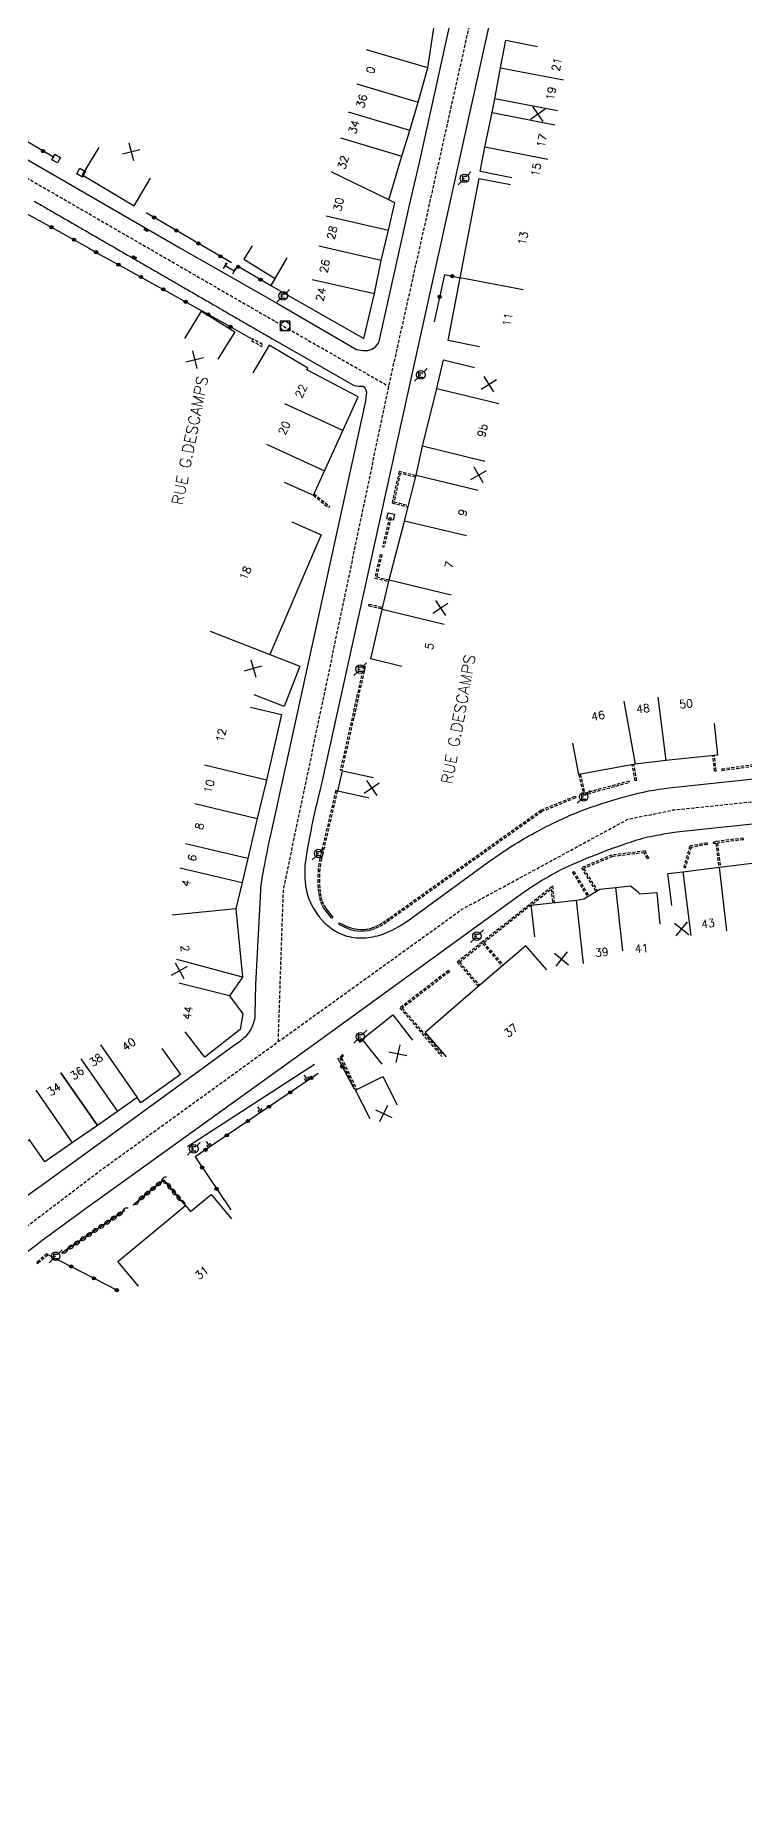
# Model space of a CAD drawing. Header units: millimetres. Extents: x 114000 to 119599, y 120000 to 124063.
# Drawn here: x 114679.1 to 114790, y 120560.1 to 120834.5 of the extents above; entities that cross this region are included whole.
import ezdxf
from ezdxf.enums import TextEntityAlignment as Align

# ---------------------------------------------------------------- set-up
doc = ezdxf.new("R2010")
doc.units = ezdxf.units.MM
doc.linetypes.add('DASHED', pattern=[0.75, 0.5, -0.25])
doc.layers.get('0').update_dxf_attribs({"linetype": 'CONTINUOUS'})
for name, color, linetype in [('W0001', 6, 'DASHED'), ('W0008', 7, 'CONTINUOUS'), ('W0100', 7, 'CONTINUOUS'), ('W0105', 7, 'CONTINUOUS'), ('W0112', 1, 'DASHED'), ('W0211', 2, 'CONTINUOUS'), ('W0310', 3, 'CONTINUOUS'), ('W0322', 7, 'CONTINUOUS'), ('W0400', 7, 'CONTINUOUS'), ('W0420', 7, 'CONTINUOUS'), ('W0471', 7, 'CONTINUOUS'), ('W0989', 7, 'CONTINUOUS'), ('W0991', 7, 'CONTINUOUS'), ('W1102', 7, 'CONTINUOUS')]:
    doc.layers.add(name, color=color, linetype=linetype)
doc.styles.get("Standard").update_dxf_attribs({"font": 'romans.shx', "width": 0.85})

# ---------------------------------------------------------------- blocks, each defined once
blk = doc.blocks.new('t322o')
at = {"color": 0, "linetype": 'Continuous'}
for radius in [0.25, 0.15]:
    blk.add_circle((0, 0), radius, dxfattribs=at)
blk = doc.blocks.new('t310o')
at = {"color": 0, "linetype": 'Continuous'}
for centre, start, end in [((-0.5, 0.38), 216.8699, 323.1304), ((0.5, -0.37), 36.8699, 143.1303)]:
    blk.add_arc(centre, 0.625, start, end, dxfattribs=at)
blk = doc.blocks.new('T471')
for p, q in [((-0.333334, 0.333334), (-0.333334, -0.333334)), ((-0.333334, 0.333334), (0.333334, 0.333334)), ((-0.333334, 0), (0, 0)), ((0.500001, 0.500001), (1.000002, 1.000002)), ((-0.500001, -0.500001), (-1.000002, -1.000002)), ((-0.333334, -0.333334), (0.333334, -0.333334))]:
    blk.add_line(p, q)
blk.add_ellipse((0, 0), major_axis=(0.471405, 0.471405), ratio=1, start_param=5.4977871438, end_param=11.780972451)
blk = doc.blocks.new('t112o')
at = {"color": 0, "linetype": 'Continuous'}
for p, q in [((-0.5, 0.5), (0.5, 0.5)), ((-0.5, -0.5), (-0.5, 0.5)), ((0.5, 0.5), (0.5, -0.5)), ((0.5, -0.5), (-0.5, -0.5))]:
    blk.add_line(p, q, dxfattribs=at)
blk = doc.blocks.new('t991o')
at = {"color": 0, "linetype": 'Continuous'}
for p, q in [((-1, 1), (1, -1)), ((-1, -1), (1, 1))]:
    blk.add_line(p, q, dxfattribs=at)
blk = doc.blocks.new('t211o')
at = {"color": 0, "linetype": 'Continuous'}
for p, q in [((-0.29, 0.5), (-0.29, 0)), ((0, 1), (0, 0)), ((0.29, 0.5), (0.29, 0))]:
    blk.add_line(p, q, dxfattribs=at)
blk = doc.blocks.new('T400')
for p, q in [((-0.15, 0.3), (0.15, 0.3)), ((-0.15, -0.25), (-0.15, 0.3)), ((-0.15, 0.15), (0.15, 0.15)), ((-0.15, 0), (0.15, 0)), ((0.15, 0.3), (0.15, -0.25)), ((-0.15, -0.15), (0.15, -0.15)), ((-0.15, -0.25), (-0.15, -0.3)), ((-0.15, -0.3), (0.15, -0.3)), ((0.15, -0.3), (0.15, -0.25))]:
    blk.add_line(p, q)
blk = doc.blocks.new('T420')
for p, q in [((0.75, 0.75), (-0.75, 0.75)), ((-0.75, 0.75), (-0.75, -0.75)), ((0.75, 0.75), (0.75, -0.75)), ((0.75, -0.75), (-0.75, -0.75))]:
    blk.add_line(p, q)
blk.add_ellipse((0, 0), major_axis=(-0.53, 0.53), ratio=1, start_param=3.926991, end_param=10.210176)
blk = doc.blocks.new('t105o')
for p, q in [((-0.5, 0), (0.5, 0)), ((0.5, 0), (0.2, 0.1)), ((0.5, 0), (0.2, -0.1))]:
    blk.add_line(p, q)

msp = doc.modelspace()

# ---------------------------------------------------------------- linework, layer by layer
at = {"layer": 'W0001'}
msp.add_line((114716.57, 120789.79), (114734.33, 120779.65), dxfattribs=at)
at = {"layer": 'W0001', "flags": 128}
for points in [[(114717.05, 120677.3), (114717.86, 120701.01), (114734.33, 120779.65), (114768.97, 120934.49), (114770.53, 120956.85), (114782.94, 120937.82), (114813.38, 120901.18), (114835.08, 120871.04), (114850.94, 120836.53), (114894.7, 120737.86), (114901.37, 120726.56), (114901.37, 120726.56)], [(114496.21, 120916.41), (114546.38, 120887.79), (114584.08, 120866.4), (114645.19, 120831.02), (114716.57, 120789.79)], [(114559.76, 120476.17), (114561.23, 120485.01), (114571.85, 120519.69), (114582.9, 120543.54), (114587.18, 120550.91), (114590.7, 120556.96), (114603.72, 120574.9), (114608.65, 120581.7), (114646.93, 120621.38), (114666.26, 120639.73), (114689.29, 120657.21), (114717.05, 120677.3), (114745.76, 120697.97), (114771.67, 120712.03), (114778.74, 120713.48), (114876.94, 120723.78), (114901.37, 120726.56), (114909.31, 120727.46), (114917.46, 120728), (114931.65, 120732.32), (114931.65, 120732.32)]]:
    msp.add_lwpolyline(points, dxfattribs=at)
at = {"layer": 'W0008', "flags": 128}
for points in [[(114717.03, 120792.51), (114729.29, 120785.42, 0.0771), (114730.68, 120785.24, 0.3043), (114732.81, 120786.66), (114737.54, 120807.92), (114739.13, 120814.62), (114757.09, 120896.05), (114766.66, 120939.55, 0.0442), (114767.59, 120946.57, 0.0437), (114766.99, 120955.92, 0.0453), (114765.49, 120963.14), (114762.28, 120972.94), (114753.28, 121000, 0.0725)], [(114665.9, 120644.1, -0.0209), (114680.18, 120654.95), (114689.83, 120661.95), (114710.15, 120676.74, 0.0385), (114711.96, 120678.11, 0.1881), (114713.46, 120681.57), (114713.55, 120686.25), (114714.31, 120700.92, -0.0337), (114714.75, 120704.01, -0.0073), (114716.29, 120711.49), (114730.54, 120776.4, 0.0423), (114730.84, 120778.31, 0.3364), (114730.32, 120779.61, -0.0644), (114728.95, 120779.75), (114716.1, 120787.07), (114716.1, 120787.07)], [(114738.09, 120782.22), (114723.77, 120717.34, 0.0248), (114721.35, 120705.84, 0.0807), (114721.4, 120701.1, 0.1023), (114723.08, 120697.33, 0.1464), (114727.09, 120694.02, 0.0921), (114729.98, 120693.51, 0.0724), (114732.93, 120693.95, 0.0848), (114737.49, 120696.35), (114750.26, 120705.62, -0.0319), (114757.11, 120709.92, -0.0277), (114763.38, 120712.94, -0.0283), (114770.23, 120715.28, -0.0047), (114771.73, 120715.69, -0.0383), (114778.16, 120716.96), (114799.2, 120719.17)], [(114906.26, 120717.9, 0.0297), (114904.18, 120719.83, 0.1075), (114900.03, 120721.9), (114897.67, 120722.46), (114873.84, 120719.99), (114779.32, 120710, 0.0198), (114776.56, 120709.55, 0.0321), (114773.11, 120708.77, 0.0091), (114772.21, 120708.46, 0.0313), (114761.09, 120704.07, 0.0379), (114754.04, 120699.6), (114722.14, 120676.5), (114688.74, 120652.47, 0.0141), (114671.77, 120639.73, 0.0057), (114668.51, 120637.03, 0.0189), (114655.97, 120625.48, 0.0061), (114644.02, 120613.31), (114623.6, 120592.2, 0.0088), (114612.44, 120580.44, 0.014), (114605.91, 120572.78, 0.0214), (114596.91, 120560.52, 0.003), (114594.41, 120556.75, 0.07)]]:
    msp.add_lwpolyline(points, format="xyb", dxfattribs=at)
for points in [[(114497.68, 120918.57), (114524.17, 120903.52), (114543.81, 120892.28), (114556.44, 120885.02), (114571.91, 120876.1), (114598.2, 120861.02), (114618.34, 120849.41), (114649.75, 120831.3), (114669.86, 120819.67), (114681.85, 120812.71), (114701.67, 120801.27), (114717.03, 120792.51)], [(114752.48, 120847.31), (114738.09, 120782.22), (114738.09, 120782.22)], [(114678.9, 120808.58), (114679.11, 120808.46), (114679.33, 120808.33), (114679.55, 120808.21), (114679.76, 120808.08), (114679.98, 120807.96), (114680.2, 120807.83), (114680.41, 120807.71), (114680.63, 120807.58), (114680.85, 120807.46), (114681.06, 120807.33), (114681.28, 120807.21), (114681.49, 120807.08), (114681.71, 120806.95), (114681.93, 120806.83), (114682.14, 120806.7), (114682.36, 120806.58), (114682.58, 120806.45), (114682.79, 120806.33), (114683.01, 120806.2), (114683.23, 120806.08), (114683.44, 120805.95), (114683.66, 120805.83), (114683.88, 120805.7), (114684.09, 120805.58), (114684.31, 120805.45), (114684.52, 120805.33), (114684.74, 120805.2), (114684.96, 120805.08), (114685.17, 120804.95), (114685.39, 120804.83), (114685.61, 120804.7), (114685.82, 120804.58), (114686.04, 120804.45), (114686.26, 120804.33), (114686.47, 120804.2), (114686.69, 120804.08), (114686.91, 120803.96), (114687.12, 120803.83), (114687.34, 120803.71), (114687.56, 120803.58), (114687.77, 120803.46), (114687.99, 120803.33), (114688.2, 120803.21), (114688.42, 120803.08), (114688.64, 120802.96), (114688.85, 120802.83), (114689.07, 120802.71), (114689.29, 120802.58), (114689.5, 120802.46), (114689.72, 120802.33), (114689.94, 120802.21), (114690.15, 120802.08), (114690.37, 120801.96), (114690.59, 120801.83), (114690.8, 120801.71), (114691.02, 120801.58), (114691.24, 120801.46), (114691.45, 120801.33), (114691.67, 120801.21), (114691.88, 120801.08), (114692.1, 120800.96), (114692.32, 120800.83), (114692.53, 120800.71), (114692.75, 120800.58), (114692.97, 120800.46), (114693.18, 120800.33), (114693.4, 120800.21), (114693.62, 120800.08), (114693.83, 120799.96), (114694.05, 120799.83), (114694.27, 120799.71), (114694.48, 120799.58), (114694.7, 120799.46), (114694.92, 120799.33), (114695.13, 120799.21), (114695.35, 120799.08), (114695.56, 120798.96), (114695.78, 120798.83), (114696, 120798.71), (114696.21, 120798.58), (114696.43, 120798.46), (114696.65, 120798.33), (114696.86, 120798.21), (114697.08, 120798.08), (114697.3, 120797.96), (114697.51, 120797.83), (114697.73, 120797.71), (114697.95, 120797.58), (114698.16, 120797.46), (114698.38, 120797.33), (114698.59, 120797.21), (114698.81, 120797.08), (114699.03, 120796.96), (114699.24, 120796.83), (114699.46, 120796.71), (114699.68, 120796.58), (114699.89, 120796.46), (114700.11, 120796.33), (114700.33, 120796.21), (114700.54, 120796.08), (114700.76, 120795.96), (114700.98, 120795.83), (114701.19, 120795.71), (114701.41, 120795.58), (114701.63, 120795.45), (114701.84, 120795.33), (114702.06, 120795.2), (114702.28, 120795.08), (114702.5, 120794.95), (114702.71, 120794.83), (114702.93, 120794.7), (114703.15, 120794.58), (114703.36, 120794.45), (114703.58, 120794.33), (114703.8, 120794.2), (114704.01, 120794.08), (114704.23, 120793.95), (114704.45, 120793.83), (114704.66, 120793.7), (114704.88, 120793.57), (114705.1, 120793.45), (114705.32, 120793.32), (114705.53, 120793.2), (114705.75, 120793.07), (114705.97, 120792.95), (114706.18, 120792.82), (114706.4, 120792.7), (114706.62, 120792.57), (114706.83, 120792.45), (114707.05, 120792.32), (114707.27, 120792.2), (114707.48, 120792.07), (114707.7, 120791.94), (114707.92, 120791.82), (114708.13, 120791.69), (114708.35, 120791.57), (114708.57, 120791.44), (114708.79, 120791.32), (114709, 120791.19), (114709.22, 120791.07), (114709.44, 120790.94), (114709.65, 120790.82), (114709.87, 120790.69), (114710.09, 120790.57), (114710.3, 120790.44), (114710.52, 120790.31), (114710.74, 120790.19), (114710.95, 120790.06), (114711.17, 120789.94), (114711.39, 120789.81), (114711.6, 120789.69), (114711.82, 120789.56), (114712.04, 120789.44), (114712.25, 120789.31), (114712.47, 120789.19), (114712.69, 120789.06), (114712.91, 120788.93), (114713.12, 120788.81), (114713.34, 120788.68), (114713.56, 120788.56), (114713.77, 120788.43), (114713.99, 120788.31), (114714.21, 120788.18), (114714.42, 120788.06), (114714.64, 120787.93), (114714.86, 120787.81), (114715.07, 120787.68), (114715.29, 120787.56), (114715.51, 120787.43), (114715.72, 120787.3), (114715.94, 120787.18), (114716.1, 120787.07), (114716.1, 120787.07)]]:
    msp.add_lwpolyline(points, dxfattribs=at)
at = {"layer": 'W0100', "flags": 128}
for points in [[(114718.39, 120799.74), (114715.91, 120795.39), (114730.44, 120787.11), (114732.09, 120794.12), (114733.15, 120799.31), (114734.29, 120804.06), (114735.26, 120808.32), (114734.32, 120808.78), (114736.36, 120815.59), (114737.63, 120819.6), (114738.92, 120824.05), (114740.43, 120829.37), (114741.64, 120837.29), (114742.63, 120842.54), (114737.7, 120843.37), (114737.7, 120843.37)], [(114753.54, 120812.23), (114748.63, 120813.19), (114749.36, 120816.99), (114750.47, 120822.4), (114750.88, 120824.57), (114751.8, 120829.4), (114752.63, 120833.69), (114757.54, 120832.74), (114757.54, 120832.74)], [(114689, 120816.97), (114686.4, 120812.7), (114689.2, 120810.99), (114694.55, 120807.83), (114697.1, 120812.14)], [(114748.49, 120785.84), (114743.58, 120786.79), (114745.49, 120796.6), (114748.45, 120812.1), (114753.36, 120811.16), (114753.36, 120811.16)], [(114712.96, 120801.57), (114711.66, 120799.51), (114716.55, 120796.51)], [(114710.18, 120797.65), (114708.73, 120798.48)], [(114702.43, 120787.11), (114705.07, 120791.37), (114710.26, 120788.15), (114707.63, 120783.9)], [(114718, 120764.7), (114722.55, 120762.63), (114727.78, 120774.12), (114729.55, 120778.01), (114721.54, 120782.2), (114721.65, 120782.51), (114715.64, 120786.08), (114713.09, 120781.78), (114713.09, 120781.78)], [(114736.37, 120735.9), (114731.51, 120737.08), (114733.27, 120744.81), (114734.36, 120749.45), (114736.76, 120758.61), (114738.59, 120765.78), (114739.59, 120770.29), (114741.83, 120779.33), (114742.88, 120783.8), (114747.74, 120782.61), (114747.74, 120782.61)], [(114719.16, 120758.46), (114723.75, 120756.48), (114723.19, 120755.17), (114715.72, 120737.77), (114720.43, 120735.92), (114717.96, 120729.64), (114713.3, 120731.47), (114713.3, 120731.47)], [(114712.7, 120729.53), (114717.56, 120728.37), (114715.23, 120718.15), (114713.76, 120712.16), (114712.31, 120705.9), (114711.39, 120702.13), (114710.41, 120698.02), (114711.44, 120687.37), (114709.44, 120684.46), (114711.49, 120681.67), (114711.1, 120679.21), (114705.57, 120674.87), (114702.48, 120678.81), (114702.48, 120678.81)], [(114785.2, 120727), (114785.71, 120722.03), (114777.6, 120721.2), (114772.84, 120720.62), (114764, 120719.02), (114763.11, 120723.94), (114763.11, 120723.94)], [(114731.25, 120715.34), (114726.37, 120716.43), (114727.08, 120719.62), (114731.96, 120718.54), (114731.96, 120718.54)], [(114778.54, 120698.57), (114777.93, 120703.54), (114780.27, 120703.8), (114786.03, 120704.57), (114791.93, 120705.28), (114791.98, 120704.91), (114793.71, 120705.15), (114797.32, 120705.65), (114802.23, 120706.34), (114802.22, 120706.43), (114804.25, 120706.61), (114805.82, 120705.32), (114806.43, 120700.36), (114806.43, 120700.36)], [(114757.15, 120693.67), (114756.6, 120698.64), (114763.65, 120699.42), (114764.83, 120699.59), (114767.33, 120701.12), (114769.77, 120701.4), (114772.12, 120701.65), (114773.31, 120700.68), (114773.44, 120700.36), (114776.22, 120700.61), (114776.67, 120695.63), (114776.67, 120695.63)], [(114759, 120688.5), (114755.74, 120692.29), (114748.97, 120686.46), (114743.96, 120682.14), (114740.01, 120678.74), (114743.27, 120674.95), (114743.27, 120674.95)], [(114733.29, 120673.78), (114730.18, 120677.7), (114734.94, 120681.47), (114738.04, 120677.55), (114738.04, 120677.55)], [(114698.84, 120676.25), (114701.76, 120672.19), (114695.59, 120667.76), (114695, 120668.57), (114691.91, 120666.4), (114688.78, 120664.19), (114684.85, 120661.5), (114680.55, 120658.51), (114678.16, 120661.95), (114675.33, 120659.98), (114672.48, 120664.09), (114672.48, 120664.09)], [(114731.4, 120665.25), (114729.12, 120669.7), (114733.37, 120671.87), (114735.64, 120667.42), (114735.64, 120667.42)], [(114695.2, 120639.12), (114692, 120642.96), (114702.54, 120651.73), (114703.33, 120650.78), (114706.55, 120653.45), (114709.75, 120649.61), (114709.75, 120649.61)]]:
    msp.add_lwpolyline(points, dxfattribs=at)
at = {"layer": 'W0112'}
for p, q in [((114735.94, 120766.35), (114734.83, 120761.44)), ((114736.12, 120766.04), (114735.13, 120761.62)), ((114738.56, 120765.68), (114735.94, 120766.35)), ((114738.5, 120765.44), (114736.12, 120766.04)), ((114722.55, 120762.63), (114724.9, 120760.72)), ((114722.65, 120762.85), (114725.06, 120760.92)), ((114725.06, 120760.92), (114724.9, 120760.72)), ((114734.43, 120759.16), (114733.33, 120754.57)), ((114734.43, 120759.16), (114734.68, 120759.11)), ((114734.83, 120761.44), (114737.32, 120760.8)), ((114735.13, 120761.62), (114737.38, 120761.05)), ((114734.68, 120759.11), (114733.57, 120754.51)), ((114733.57, 120754.51), (114733.33, 120754.57)), ((114732.99, 120753.4), (114732.12, 120749.7)), ((114733.23, 120753.34), (114732.42, 120749.88)), ((114732.99, 120753.4), (114733.23, 120753.34)), ((114732.12, 120749.7), (114734.3, 120749.18)), ((114732.42, 120749.88), (114734.36, 120749.43)), ((114731.22, 120745.39), (114731.28, 120745.63)), ((114731.28, 120745.63), (114733.35, 120745.14)), ((114731.22, 120745.39), (114733.29, 120744.9)), ((114730.39, 120735.95), (114726.75, 120719.68)), ((114730.64, 120735.9), (114727, 120719.63)), ((114730.39, 120735.95), (114730.64, 120735.9)), ((114785.23, 120719.57), (114784.98, 120721.96)), ((114785.47, 120719.6), (114785.23, 120721.98)), ((114786.36, 120719.92), (114799.52, 120721.66)), ((114786.39, 120719.67), (114799.55, 120721.42)), ((114727, 120719.63), (114726.75, 120719.68)), ((114764, 120719.02), (114764.76, 120715.83)), ((114764.25, 120719.06), (114764.94, 120716.14)), ((114764.94, 120716.14), (114771.88, 120718.04)), ((114771.95, 120717.8), (114771.88, 120718.04)), ((114772.83, 120718.05), (114772.38, 120720.53)), ((114773.08, 120718.09), (114772.63, 120720.58)), ((114773.08, 120718.09), (114772.83, 120718.05)), ((114785.23, 120719.57), (114785.47, 120719.6)), ((114786.36, 120719.92), (114786.39, 120719.67)), ((114726.03, 120716.5), (114723.56, 120705.91)), ((114726.28, 120716.44), (114723.8, 120705.85)), ((114726.28, 120716.44), (114726.03, 120716.5)), ((114758.09, 120713.46), (114763.48, 120715.66)), ((114758.21, 120713.24), (114763.57, 120715.43)), ((114763.48, 120715.66), (114763.57, 120715.43)), ((114764.76, 120715.83), (114771.95, 120717.8)), ((114734.49, 120696.66), (114758.09, 120713.46)), ((114734.64, 120696.46), (114758.21, 120713.24)), ((114774.38, 120707.08), (114769.2, 120706.45)), ((114774.95, 120705.98), (114774.38, 120707.08)), ((114781.38, 120707.82), (114780.41, 120704.54)), ((114781.58, 120707.61), (114780.65, 120704.47)), ((114784.07, 120708.35), (114781.38, 120707.82)), ((114784.12, 120708.11), (114781.58, 120707.61)), ((114784.12, 120708.11), (114784.07, 120708.35)), ((114785.39, 120708.54), (114785.08, 120708.46)), ((114785.14, 120708.22), (114785.08, 120708.46)), ((114785.42, 120708.29), (114785.14, 120708.22)), ((114789.72, 120709.09), (114785.39, 120708.54)), ((114785.42, 120708.29), (114785.9, 120704.51)), ((114789.76, 120708.84), (114785.67, 120708.32)), ((114785.67, 120708.32), (114786.15, 120704.55)), ((114789.76, 120708.84), (114789.72, 120709.09)), ((114723.3, 120704.27), (114723.24, 120703.45)), ((114723.4, 120705.1), (114723.3, 120704.27)), ((114723.56, 120705.91), (114723.4, 120705.1)), ((114723.65, 120705.06), (114723.54, 120704.25)), ((114723.8, 120705.85), (114723.65, 120705.06)), ((114769.2, 120706.45), (114764.42, 120704.46)), ((114764.42, 120704.46), (114766.7, 120700.73)), ((114769.27, 120706.2), (114764.78, 120704.34)), ((114764.78, 120704.34), (114766.91, 120700.87)), ((114774.24, 120706.81), (114769.27, 120706.2)), ((114774.72, 120705.86), (114774.24, 120706.81)), ((114774.95, 120705.98), (114774.72, 120705.86)), ((114780.41, 120704.54), (114780.65, 120704.47)), ((114723.24, 120703.45), (114723.23, 120702.61)), ((114723.23, 120702.61), (114723.26, 120701.76)), ((114723.26, 120701.76), (114723.3, 120701.1)), ((114723.49, 120703.44), (114723.48, 120702.61)), ((114723.48, 120702.61), (114723.51, 120701.78)), ((114723.54, 120704.25), (114723.49, 120703.44)), ((114723.51, 120701.78), (114723.55, 120701.12)), ((114748.83, 120692.82), (114759.89, 120701.62)), ((114759.89, 120701.62), (114760.18, 120699.03)), ((114763.05, 120703.74), (114763.26, 120703.87)), ((114763.05, 120703.74), (114765.39, 120699.93)), ((114763.26, 120703.87), (114765.6, 120700.06)), ((114723.3, 120701.1), (114723.37, 120700.44)), ((114723.37, 120700.44), (114723.49, 120699.8)), ((114723.49, 120699.8), (114723.66, 120699.17)), ((114723.55, 120701.12), (114723.62, 120700.48)), ((114723.62, 120700.48), (114723.73, 120699.85)), ((114723.66, 120699.17), (114723.9, 120698.58)), ((114723.73, 120699.85), (114723.9, 120699.25)), ((114723.9, 120699.25), (114724.13, 120698.69)), ((114749.18, 120692.78), (114759.69, 120701.14)), ((114759.69, 120701.14), (114759.93, 120699.01)), ((114723.9, 120698.58), (114724.14, 120698.15)), ((114724.13, 120698.69), (114724.36, 120698.29)), ((114724.14, 120698.15), (114724.42, 120697.74)), ((114724.36, 120698.29), (114724.63, 120697.89)), ((114724.42, 120697.74), (114724.73, 120697.35)), ((114724.63, 120697.89), (114724.93, 120697.51)), ((114724.73, 120697.35), (114725.06, 120696.97)), ((114724.93, 120697.51), (114725.25, 120697.13)), ((114725.06, 120696.97), (114725.4, 120696.59)), ((114725.25, 120697.13), (114725.59, 120696.75)), ((114725.4, 120696.59), (114725.59, 120696.75)), ((114733.4, 120695.91), (114733.95, 120696.28)), ((114733.53, 120695.7), (114734.09, 120696.07)), ((114733.95, 120696.28), (114734.49, 120696.66)), ((114734.09, 120696.07), (114734.64, 120696.46)), ((114726.58, 120695.87), (114726.47, 120695.65)), ((114726.47, 120695.65), (114726.92, 120695.43)), ((114726.58, 120695.87), (114727.03, 120695.65)), ((114726.92, 120695.43), (114727.37, 120695.21)), ((114727.03, 120695.65), (114727.47, 120695.44)), ((114727.37, 120695.21), (114727.82, 120695.01)), ((114727.47, 120695.44), (114727.92, 120695.24)), ((114727.82, 120695.01), (114728.29, 120694.84)), ((114727.92, 120695.24), (114728.37, 120695.08)), ((114728.29, 120694.84), (114728.77, 120694.71)), ((114728.37, 120695.08), (114728.83, 120694.95)), ((114728.77, 120694.71), (114729.36, 120694.6)), ((114728.83, 120694.95), (114729.39, 120694.85)), ((114729.36, 120694.6), (114729.97, 120694.56)), ((114729.39, 120694.85), (114729.97, 120694.81)), ((114729.97, 120694.81), (114730.55, 120694.83)), ((114729.97, 120694.56), (114730.57, 120694.59)), ((114730.55, 120694.83), (114731.13, 120694.92)), ((114730.57, 120694.59), (114731.17, 120694.67)), ((114731.13, 120694.92), (114731.68, 120695.06)), ((114731.17, 120694.67), (114731.76, 120694.82)), ((114731.68, 120695.06), (114732.27, 120695.29)), ((114731.76, 120694.82), (114732.37, 120695.06)), ((114732.27, 120695.29), (114732.84, 120695.57)), ((114732.37, 120695.06), (114732.96, 120695.35)), ((114732.84, 120695.57), (114733.4, 120695.91)), ((114732.96, 120695.35), (114733.53, 120695.7)), ((114745.01, 120689.75), (114748.83, 120692.82)), ((114745.37, 120689.72), (114748.99, 120692.63)), ((114748.99, 120692.63), (114752.03, 120689.09)), ((114749.18, 120692.78), (114752.22, 120689.26)), ((114743.65, 120688.42), (114736.06, 120682.56)), ((114743.8, 120688.22), (114736.42, 120682.53)), ((114743.65, 120688.42), (114743.8, 120688.22)), ((114745.01, 120689.75), (114748.33, 120685.9)), ((114745.37, 120689.72), (114748.52, 120686.06)), ((114736.06, 120682.56), (114742.59, 120674.99)), ((114736.42, 120682.53), (114742.78, 120675.15)), ((114730.18, 120677.7), (114729.71, 120677.39)), ((114729.85, 120677.18), (114729.71, 120677.39)), ((114730.34, 120677.51), (114729.85, 120677.18)), ((114727.07, 120675.27), (114726.65, 120674.81)), ((114726.65, 120674.81), (114729.12, 120669.7)), ((114727.26, 120675.1), (114726.95, 120674.77)), ((114726.95, 120674.77), (114729.34, 120669.81)), ((114727.26, 120675.1), (114727.07, 120675.27)), ((114680.89, 120644.16), (114679.27, 120642.8)), ((114681.05, 120643.97), (114679.43, 120642.61)), ((114680.89, 120644.16), (114681.05, 120643.97)), ((114679.27, 120642.8), (114679.43, 120642.61))]:
    msp.add_line(p, q, dxfattribs=at)
at = {"layer": 'W0112', "flags": 128}
msp.add_lwpolyline([(114712.85, 120786.79), (114714.49, 120785.89), (114714.64, 120786.17), (114714.64, 120786.17), (114713, 120787.07)], close=True, dxfattribs=at)
at = {"layer": 'W0211'}
msp.add_line((114722.7, 120673.74), (114702.88, 120660.86), dxfattribs=at)
at = {"layer": 'W0310'}
msp.add_line((114693.06, 120650.94), (114683.18, 120644.24), dxfattribs=at)
at = {"layer": 'W0310', "flags": 128}
msp.add_lwpolyline([(114694.38, 120651.79), (114699.14, 120655.72), (114702.49, 120651.69), (114702.49, 120651.69)], dxfattribs=at)
at = {"layer": 'W0322'}
for p, q in [((114743.04, 120797.09), (114741.43, 120789.73)), ((114743.04, 120797.09), (114745.49, 120796.6)), ((114728.95, 120669.88), (114726.34, 120674.72))]:
    msp.add_line(p, q, dxfattribs=at)
at = {"layer": 'W0322', "flags": 128}
for points in [[(114682.03, 120815.36), (114664.16, 120825.85)], [(114676.35, 120807.37), (114681.89, 120804.34), (114687.39, 120801.3), (114689.17, 120800.26), (114692.69, 120798.31), (114696.37, 120796.3), (114700.04, 120794.27), (114703.69, 120792.22), (114709.18, 120789.18), (114712.81, 120787.1)], [(114709.75, 120798.93), (114696.41, 120806.76)], [(114715.99, 120795.31), (114710.66, 120798.39)], [(114723.29, 120672.35), (114704.04, 120659.29), (114709.65, 120651.01), (114709.65, 120651.01)], [(114681.13, 120643.98), (114682.97, 120643.08), (114691.85, 120638.48), (114691.85, 120638.48)]]:
    msp.add_lwpolyline(points, dxfattribs=at)
at = {"layer": 'W1102'}
for p, q in [((114740.43, 120829.37), (114730.85, 120832.21)), ((114751.8, 120829.4), (114761.62, 120827.49)), ((114729.33, 120826.9), (114738.92, 120824.05)), ((114737.63, 120819.6), (114728.04, 120822.45)), ((114750.47, 120822.4), (114760.28, 120820.49)), ((114760.69, 120822.66), (114750.88, 120824.57)), ((114726.77, 120818.44), (114736.36, 120815.59)), ((114759.17, 120815.08), (114749.36, 120816.99)), ((114734.32, 120808.78), (114725.33, 120813.16)), ((114724.54, 120806.27), (114734.29, 120804.06)), ((114733.15, 120799.31), (114723.4, 120801.53)), ((114722.34, 120796.34), (114732.09, 120794.12)), ((114755.31, 120794.71), (114745.49, 120796.6)), ((114741.83, 120779.33), (114751.54, 120776.96)), ((114727.16, 120772.76), (114718.06, 120776.9)), ((114715.19, 120770.61), (114724.3, 120766.47)), ((114749.31, 120767.92), (114739.59, 120770.29)), ((114738.59, 120765.78), (114748.3, 120763.41)), ((114746.46, 120756.31), (114736.76, 120758.61)), ((114734.36, 120749.45), (114744.08, 120747.09)), ((114742.99, 120742.45), (114733.27, 120744.81)), ((114706.42, 120741.43), (114715.72, 120737.77)), ((114771.06, 120730.46), (114772.84, 120720.62)), ((114776.38, 120731.12), (114777.6, 120721.2)), ((114715.23, 120718.15), (114705.5, 120720.48)), ((114704.03, 120714.48), (114713.76, 120712.16)), ((114712.31, 120705.9), (114702.58, 120708.22)), ((114701.67, 120704.45), (114711.39, 120702.13)), ((114787.13, 120694.59), (114786.03, 120704.57)), ((114780.27, 120703.8), (114781.51, 120693.88)), ((114764.75, 120689.48), (114763.65, 120699.42)), ((114769.77, 120701.4), (114770.87, 120691.46)), ((114710.41, 120698.02), (114700.46, 120697.05)), ((114711.44, 120687.37), (114701.2, 120690.12)), ((114709.44, 120684.46), (114701.49, 120686.41)), ((114686.21, 120674.61), (114691.91, 120666.4)), ((114689.29, 120676.78), (114695, 120668.57)), ((114679.15, 120669.71), (114684.85, 120661.5))]:
    msp.add_line(p, q, dxfattribs=at)
at = {"layer": 'W1102', "flags": 128}
msp.add_lwpolyline([(114688.78, 120664.19), (114683.08, 120672.41), (114688.78, 120664.19), (114688.78, 120664.19)], dxfattribs=at)

# ---------------------------------------------------------------- block references
at = {"layer": 'W0105'}
for p, rotation in [((114708.73, 120798.48), 58.91670707371679), ((114710.18, 120797.65), 61.52451264361993)]:
    msp.add_blockref('t105o', p, dxfattribs=dict(at, rotation=rotation))
at = {"layer": 'W0112'}
for p, rotation in [((114682.35, 120815.21), 330.6559200795741), ((114686.25, 120813.02), 150.6559200797365), ((114734.6, 120759.32), 77.80860000000001)]:
    msp.add_blockref('t112o', p, dxfattribs=dict(at, rotation=rotation))
at = {"layer": 'W0211'}
for p, rotation in [((114721.64, 120671.23), 34.15210537876694), ((114714.37, 120666.3), 34.15210537868558), ((114706.36, 120660.86), 34.15210537871778)]:
    msp.add_blockref('t211o', p, dxfattribs=dict(at, rotation=rotation))
at = {"layer": 'W0310'}
for p, rotation in [((114697.94, 120654.73), 39.52805516864242), ((114698.83, 120655.47), 39.52805516864242), ((114699.62, 120655.14), 309.7395872835569), ((114700.36, 120654.25), 309.7395872835569), ((114695.27, 120652.53), 39.52805516864242), ((114696.16, 120653.26), 39.52805516864242), ((114697.05, 120654), 39.52805516864242), ((114701.1, 120653.36), 309.7395872835569), ((114701.84, 120652.47), 309.7395872835569), ((114689.88, 120648.78), 214.1521460198911), ((114690.83, 120649.43), 214.1521460198911), ((114691.79, 120650.08), 214.1521460198911), ((114692.74, 120650.73), 214.1521460198911), ((114686.05, 120646.19), 214.1521460198911), ((114687.01, 120646.84), 214.1521460198911), ((114687.96, 120647.49), 214.1521460198911), ((114688.92, 120648.13), 214.1521460198911), ((114684.14, 120644.89), 214.1521460198911), ((114685.1, 120645.54), 214.1521460198911)]:
    msp.add_blockref('t310o', p, dxfattribs=dict(at, rotation=rotation))
at = {"layer": 'W0322'}
for p, rotation in [((114680.3, 120816.38), 149.5939093074547), ((114697.67, 120806.02), 149.5747053465724), ((114681.62, 120804.49), 331.3351993496652), ((114701.12, 120803.99), 149.5747053465724), ((114685.12, 120802.56), 331.0344351781113), ((114688.6, 120800.59), 329.7929856107758), ((114704.57, 120801.97), 149.5747053465724), ((114692.09, 120798.64), 330.9891748076025), ((114708.02, 120799.94), 149.5747053465724), ((114710.79, 120798.31), 149.9677774436834), ((114695.6, 120796.72), 331.3034411699903), ((114699.1, 120794.79), 331.1523161237686), ((114714.26, 120796.31), 149.9677774436834), ((114744.26, 120796.85), 257.7369699659623), ((114702.6, 120792.84), 330.6657254577923), ((114742.28, 120793.64), 257.7369699659623), ((114706.09, 120790.89), 330.9984641759707), ((114709.59, 120788.95), 330.2554621466804), ((114722.24, 120671.64), 214.1521053788481), ((114727.05, 120673.4), 118.3266540276021), ((114718.93, 120669.39), 214.1521053788481), ((114715.62, 120667.15), 214.1521053788481), ((114712.31, 120664.9), 214.1521053788481), ((114705.69, 120660.41), 214.1521053788481), ((114709, 120662.66), 214.1521053788481), ((114705.16, 120657.63), 304.1520241356568), ((114707.4, 120654.32), 304.1520241356568), ((114684.7, 120642.18), 332.5806315163295), ((114688.25, 120640.34), 332.5806315163295), ((114691.81, 120638.5), 332.5806315163295)]:
    msp.add_blockref('t322o', p, dxfattribs=dict(at, rotation=rotation))
at = {"layer": 'W0400'}
for p, rotation in [((114696.39, 120804.12), 240.0065228937818), ((114694.54, 120799.77), 60.00393829310381)]:
    msp.add_blockref('T400', p, dxfattribs=dict(at, rotation=rotation))
at = {"layer": 'W0420'}
msp.add_blockref('T420', (114718.12, 120789.05), dxfattribs=at)
at = {"layer": 'W0471'}
for p in [(114746.17, 120812.13), (114717.82, 120793.77), (114739.32, 120781.43), (114729.86, 120735.48), (114764.78, 120715.53), (114723.36, 120706.68), (114748.1, 120693.77), (114729.88, 120678.07), (114703.86, 120660.57), (114682.26, 120643.78)]:
    msp.add_blockref('T471', p, dxfattribs=at)
at = {"layer": 'W0991'}
for p, rotation in [((114757.61, 120822.19), 349.80296631414), ((114694.06, 120816.28), 329.1697447591916), ((114703.98, 120783.81), 328.2469637224754), ((114749.95, 120779.98), 347.2736563075313), ((114748.39, 120765.8), 74.98251083757339), ((114742.39, 120745.01), 348.5511278947713), ((114713.14, 120735.59), 331.27823083997), ((114731.66, 120716.92), 349.5899052341675), ((114780.08, 120694.92), 276.9326548367753), ((114761.31, 120690.21), 275.882305277608), ((114701.62, 120688.38), 344.1941417856996), ((114735.74, 120675.41), 303.2182367239579), ((114733.5, 120666.04), 289.6729723450425)]:
    msp.add_blockref('t991o', p, dxfattribs=dict(at, rotation=rotation))

# ---------------------------------------------------------------- texts
at = {"layer": 'W0989'}
for rotation, p in [(78.6941, (114703.25, 120771.19)), (79.6154, (114745.19, 120727.65))]:
    msp.add_text('RUE G.DESCAMPS', height=1.75, rotation=rotation, dxfattribs=at).set_placement(p, align=Align.MIDDLE)
at = {"layer": 'W0991'}
for s, rotation, p in [('21', 79.0613, (114760.56, 120829.93)), ('0', 74.1154, (114731.5, 120829.04)), ('36', 73.7983, (114730.11, 120824.2)), ('19', 79.1784, (114759.69, 120825.39)), ('34', 72.4597, (114728.89, 120820.16)), ('17', 78.4498, (114758.24, 120818)), ('32', 73.2977, (114727.2, 120814.63)), ('15', 79.1824, (114757.35, 120813.5)), ('30', 77.2042, (114726.49, 120808.07)), ('28', 76.5344, (114725.46, 120803.66)), ('13', 79.1982, (114755.32, 120802.76)), ('26', 78.4472, (114724.3, 120798.42)), ('24', 76.7547, (114723.72, 120794.02)), ('11', 79.0205, (114752.88, 120790.08)), ('22', 65.5318, (114720.62, 120778.91)), ('20', 65.5319, (114717.99, 120773.14)), ('9b', 76.092, (114748.96, 120772.76)), ('9', 75.7014, (114745.87, 120759.92)), ('18', 66.7779, (114711.93, 120750.48)), ('7', 75.3868, (114743.76, 120751.75)), ('5', 77.1737, (114740.68, 120739.06)), ('48', 7.12, (114774.06, 120729.32)), ('50', 5.8507, (114780.79, 120730.07)), ('46', 10.2378, (114767.03, 120728.21)), ('12', 77.1049, (114708.11, 120725.16)), ('10', 76.2612, (114706.24, 120717.17)), ('8', 76.923, (114704.75, 120710.95)), ('6', 76.3819, (114703.59, 120706.01)), ('4', 76.5381, (114702.63, 120702.05)), ('43', 7.6311, (114784.21, 120695.75)), ('2', 275.5485, (114702.47, 120691.87)), ('39', 5.5905, (114767.61, 120691.27)), ('41', 5.2129, (114773.84, 120691.86)), ('44', 80.9385, (114702.9, 120681.78)), ('37', 40.7537, (114753.42, 120679.07)), ('40', 35.6769, (114693.71, 120676.88)), ('38', 35.1394, (114688.57, 120674.44)), ('36', 35.1384, (114685.61, 120672.36)), ('34', 34.4432, (114682.01, 120669.85)), ('31', 39.7395, (114705.11, 120641.2))]:
    msp.add_text(s, height=1.25, rotation=rotation, dxfattribs=at).set_placement(p, align=Align.MIDDLE)

doc.saveas('drawing.dxf')
